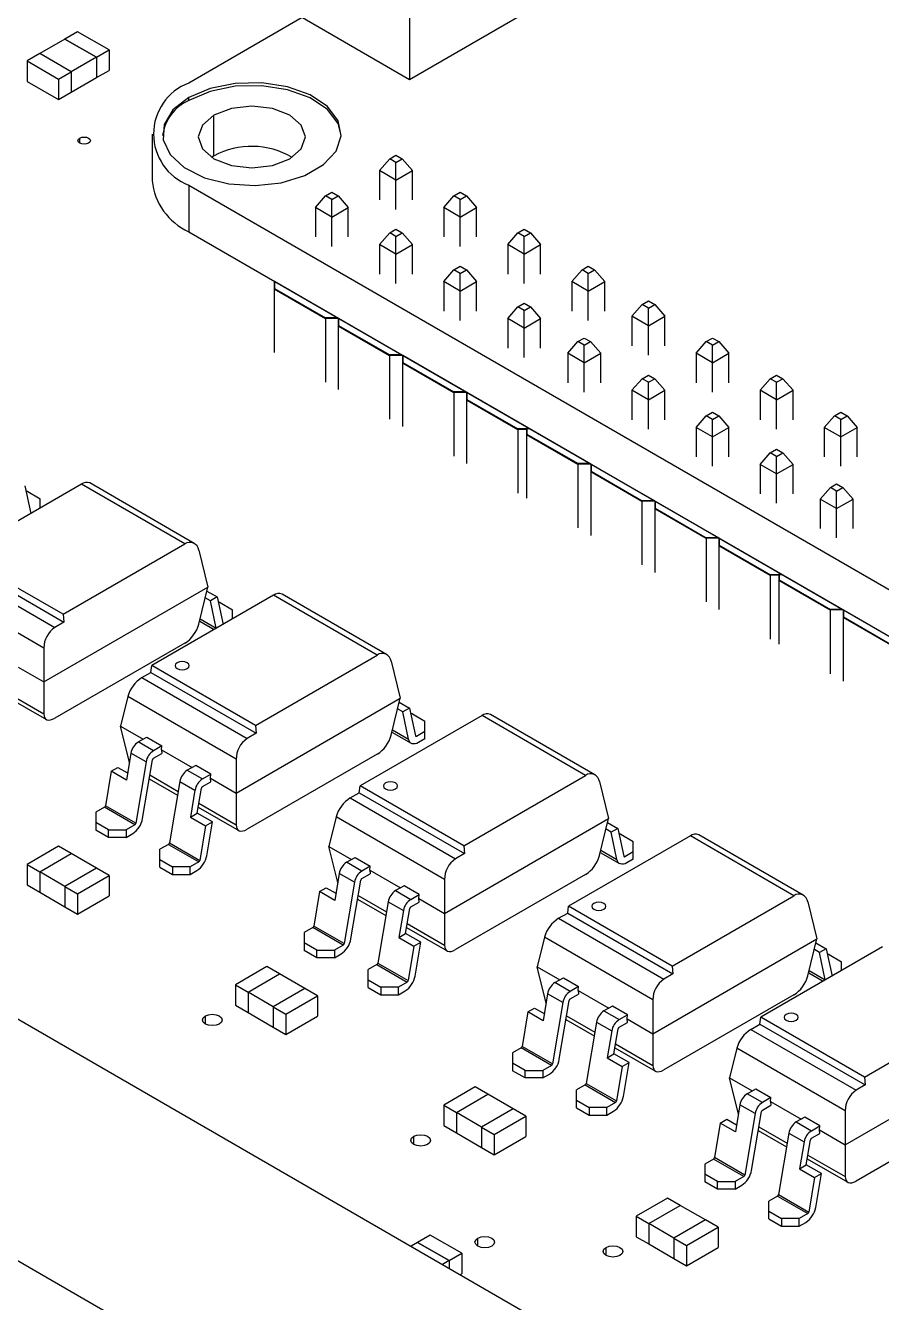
# Model space of a CAD drawing. Header units: millimetres. Extents: x 125 to 686, y 158 to 585.
# Drawn here: x 226.5 to 250.48, y 490.8 to 526.55 of the extents above; entities that cross this region are included whole.
import ezdxf

# ---------------------------------------------------------------- set-up
doc = ezdxf.new("R2010")
doc.units = ezdxf.units.MM

msp = doc.modelspace()

# ---------------------------------------------------------------- linework, layer by layer
at = {"color": 7, "linetype": 'Continuous', "lineweight": 25}
for p, q in [((237.257, 525.047), (242.914, 528.313)), ((233.721, 527.088), (237.257, 525.047)), ((237.257, 527.089), (237.257, 525.047)), ((234.252, 526.782), (231.07, 524.945)), ((227.954, 526.38), (227.601, 526.176)), ((228.838, 525.87), (227.954, 526.38)), ((227.602, 526.175), (226.895, 525.767)), ((227.601, 526.176), (228.485, 525.666)), ((227.601, 526.176), (227.601, 526.175)), ((228.484, 525.666), (227.602, 526.175)), ((226.894, 525.768), (226.54, 525.564)), ((227.778, 525.258), (226.894, 525.768)), ((228.484, 525.666), (227.778, 525.258)), ((228.484, 525.666), (228.484, 525.095)), ((228.485, 525.666), (228.838, 525.87)), ((228.485, 525.666), (228.485, 525.095)), ((228.838, 525.87), (228.838, 525.299)), ((226.54, 525.564), (226.54, 524.992)), ((226.54, 525.564), (227.424, 525.054)), ((228.485, 525.095), (228.838, 525.299)), ((226.54, 524.992), (227.424, 524.482)), ((227.424, 525.054), (227.778, 525.258)), ((227.424, 525.054), (227.424, 524.482)), ((227.778, 525.258), (227.778, 524.686)), ((227.778, 524.687), (228.484, 525.095)), ((228.484, 525.095), (228.485, 525.095)), ((227.424, 524.482), (227.778, 524.686)), ((231.07, 524.455), (231.07, 524.537)), ((231.777, 522.904), (231.777, 524.047)), ((230.045, 523.516), (230.045, 522.21)), ((228.015, 523.26), (228.015, 523.403)), ((231.777, 522.904), (231.711, 522.863)), ((236.417, 522.494), (236.699, 522.821)), ((236.699, 522.821), (236.876, 522.923)), ((236.876, 522.719), (236.699, 522.821)), ((236.876, 522.923), (237.053, 522.821)), ((236.876, 522.719), (237.053, 522.821)), ((237.053, 522.821), (237.336, 522.494)), ((236.876, 522.229), (236.417, 522.494)), ((236.417, 522.494), (236.417, 521.67)), ((236.876, 521.405), (236.876, 522.719)), ((236.876, 522.229), (237.336, 522.494)), ((237.336, 521.67), (237.336, 522.494)), ((231.07, 522.088), (274.91, 496.779)), ((231.07, 522.088), (231.07, 520.781)), ((234.62, 521.458), (234.903, 521.784)), ((234.903, 521.784), (235.08, 521.886)), ((235.08, 521.682), (234.903, 521.784)), ((235.08, 521.886), (235.257, 521.784)), ((235.08, 521.682), (235.257, 521.784)), ((235.257, 521.784), (235.54, 521.458)), ((238.213, 521.458), (238.495, 521.784)), ((238.495, 521.784), (238.672, 521.886)), ((238.672, 521.682), (238.495, 521.784)), ((238.672, 521.886), (238.849, 521.784)), ((238.672, 521.682), (238.849, 521.784)), ((238.849, 521.784), (239.132, 521.458)), ((235.08, 521.192), (234.62, 521.458)), ((234.62, 521.458), (234.62, 520.633)), ((235.08, 520.368), (235.08, 521.682)), ((235.08, 521.192), (235.54, 521.458)), ((235.54, 520.633), (235.54, 521.458)), ((238.672, 521.192), (238.213, 521.458)), ((238.213, 521.458), (238.213, 520.633)), ((238.672, 520.368), (238.672, 521.682)), ((238.672, 521.192), (239.132, 521.458)), ((239.132, 520.633), (239.132, 521.458)), ((231.07, 520.781), (274.91, 495.473)), ((236.417, 520.421), (236.699, 520.747)), ((236.699, 520.747), (236.876, 520.849)), ((236.876, 520.645), (236.699, 520.747)), ((236.876, 520.849), (237.053, 520.747)), ((236.876, 520.645), (237.053, 520.747)), ((236.876, 519.331), (236.876, 520.645)), ((237.053, 520.747), (237.336, 520.421)), ((240.009, 520.421), (240.291, 520.747)), ((240.291, 520.747), (240.468, 520.849)), ((240.468, 520.645), (240.291, 520.747)), ((240.468, 520.849), (240.645, 520.747)), ((240.468, 520.645), (240.645, 520.747)), ((240.468, 519.331), (240.468, 520.645)), ((240.645, 520.747), (240.928, 520.421)), ((236.876, 520.155), (236.417, 520.421)), ((236.417, 520.421), (236.417, 519.596)), ((236.876, 520.155), (237.336, 520.421)), ((237.336, 519.596), (237.336, 520.421)), ((240.468, 520.155), (240.009, 520.421)), ((240.009, 520.421), (240.009, 519.596)), ((240.468, 520.155), (240.928, 520.421)), ((240.928, 519.596), (240.928, 520.421)), ((238.213, 519.384), (238.495, 519.711)), ((238.495, 519.711), (238.672, 519.813)), ((238.672, 519.609), (238.495, 519.711)), ((238.672, 519.813), (238.849, 519.711)), ((238.672, 519.609), (238.849, 519.711)), ((238.672, 518.294), (238.672, 519.609)), ((238.849, 519.711), (239.132, 519.384)), ((241.805, 519.384), (242.088, 519.711)), ((242.088, 519.711), (242.264, 519.813)), ((242.264, 519.609), (242.088, 519.711)), ((242.264, 519.813), (242.441, 519.711)), ((242.264, 519.609), (242.441, 519.711)), ((242.264, 518.294), (242.264, 519.609)), ((242.441, 519.711), (242.724, 519.384)), ((233.464, 519.391), (233.464, 517.397)), ((233.464, 519.391), (233.47, 519.387)), ((235.266, 518.35), (233.474, 519.385)), ((233.474, 519.385), (233.474, 519.194)), ((233.474, 519.385), (233.481, 519.381)), ((233.643, 519.296), (233.636, 519.291)), ((238.672, 519.119), (238.213, 519.384)), ((238.213, 519.384), (238.213, 518.56)), ((238.672, 519.119), (239.132, 519.384)), ((239.132, 518.56), (239.132, 519.384)), ((242.264, 519.119), (241.805, 519.384)), ((241.805, 519.384), (241.805, 518.56)), ((242.264, 519.119), (242.724, 519.384)), ((242.724, 518.56), (242.724, 519.384)), ((233.474, 519.194), (233.464, 519.184)), ((233.464, 519.184), (234.9, 518.354)), ((233.474, 519.194), (234.905, 518.368)), ((240.009, 518.347), (240.291, 518.674)), ((240.291, 518.674), (240.468, 518.776)), ((240.468, 518.572), (240.291, 518.674)), ((240.468, 518.776), (240.645, 518.674)), ((240.468, 518.572), (240.645, 518.674)), ((240.468, 517.257), (240.468, 518.572)), ((240.645, 518.674), (240.928, 518.347)), ((243.488, 518.412), (243.77, 518.739)), ((243.77, 518.739), (243.947, 518.841)), ((243.947, 518.637), (243.77, 518.739)), ((243.947, 518.841), (244.124, 518.739)), ((243.947, 518.637), (244.124, 518.739)), ((243.947, 517.323), (243.947, 518.637)), ((244.124, 518.739), (244.407, 518.412)), ((234.905, 518.368), (234.9, 518.354)), ((235.26, 518.354), (234.9, 518.354)), ((234.9, 518.354), (234.9, 516.568)), ((235.236, 518.368), (234.905, 518.368)), ((235.26, 518.354), (235.26, 516.36)), ((235.27, 518.157), (235.26, 518.147)), ((235.26, 518.147), (236.697, 517.317)), ((237.062, 517.313), (235.27, 518.348)), ((235.27, 518.348), (235.27, 518.157)), ((235.27, 518.348), (235.277, 518.344)), ((235.27, 518.157), (236.701, 517.331)), ((240.468, 518.082), (240.009, 518.347)), ((240.009, 518.347), (240.009, 517.523)), ((240.468, 518.082), (240.928, 518.347)), ((240.928, 517.523), (240.928, 518.347)), ((243.947, 518.147), (243.488, 518.412)), ((243.488, 518.412), (243.488, 517.588)), ((243.947, 518.147), (244.407, 518.412)), ((244.407, 517.588), (244.407, 518.412)), ((241.974, 517.702), (242.151, 517.804)), ((242.151, 517.804), (242.328, 517.702)), ((245.566, 517.702), (245.743, 517.804)), ((245.743, 517.804), (245.92, 517.702)), ((241.692, 517.376), (241.974, 517.702)), ((242.151, 517.6), (241.974, 517.702)), ((242.151, 517.6), (242.328, 517.702)), ((242.151, 516.286), (242.151, 517.6)), ((242.328, 517.702), (242.611, 517.376)), ((245.284, 517.376), (245.566, 517.702)), ((245.743, 517.6), (245.566, 517.702)), ((245.743, 517.6), (245.92, 517.702)), ((245.743, 516.286), (245.743, 517.6)), ((245.92, 517.702), (246.203, 517.376)), ((236.701, 517.331), (236.697, 517.317)), ((237.056, 517.317), (236.697, 517.317)), ((236.697, 517.317), (236.697, 515.531)), ((237.032, 517.331), (236.701, 517.331)), ((237.056, 517.317), (237.056, 515.324)), ((237.066, 517.12), (237.056, 517.11)), ((237.056, 517.11), (238.493, 516.28)), ((238.858, 516.277), (237.066, 517.311)), ((237.066, 517.311), (237.066, 517.12)), ((237.066, 517.311), (237.073, 517.307)), ((237.066, 517.12), (238.497, 516.294)), ((242.151, 517.11), (241.692, 517.376)), ((241.692, 517.376), (241.692, 516.551)), ((242.151, 517.11), (242.611, 517.376)), ((242.611, 516.551), (242.611, 517.376)), ((245.743, 517.11), (245.284, 517.376)), ((245.284, 517.376), (245.284, 516.551)), ((245.743, 517.11), (246.203, 517.376)), ((246.203, 516.551), (246.203, 517.376)), ((243.77, 516.665), (243.947, 516.767)), ((243.947, 516.767), (244.124, 516.665)), ((247.363, 516.665), (247.539, 516.767)), ((247.539, 516.767), (247.716, 516.665)), ((243.488, 516.339), (243.77, 516.665)), ((243.947, 516.563), (243.77, 516.665)), ((243.947, 516.563), (244.124, 516.665)), ((243.947, 515.249), (243.947, 516.563)), ((244.124, 516.665), (244.407, 516.339)), ((247.08, 516.339), (247.363, 516.665)), ((247.539, 516.563), (247.363, 516.665)), ((247.539, 516.563), (247.716, 516.665)), ((247.539, 515.249), (247.539, 516.563)), ((247.716, 516.665), (247.999, 516.339)), ((238.497, 516.294), (238.493, 516.28)), ((238.852, 516.28), (238.493, 516.28)), ((238.493, 516.28), (238.493, 514.494)), ((238.828, 516.294), (238.497, 516.294)), ((238.852, 516.28), (238.852, 514.287)), ((238.862, 516.084), (238.852, 516.073)), ((238.852, 516.073), (240.289, 515.244)), ((238.862, 516.275), (238.862, 516.084)), ((238.862, 516.275), (238.869, 516.271)), ((242.337, 514.268), (238.862, 516.275)), ((238.862, 516.084), (240.293, 515.258)), ((243.947, 516.073), (243.488, 516.339)), ((243.488, 516.339), (243.488, 515.514)), ((243.947, 516.073), (244.407, 516.339)), ((244.407, 515.514), (244.407, 516.339)), ((247.539, 516.073), (247.08, 516.339)), ((247.08, 516.339), (247.08, 515.514)), ((247.539, 516.073), (247.999, 516.339)), ((247.999, 515.514), (247.999, 516.339)), ((245.566, 515.629), (245.743, 515.731)), ((245.743, 515.731), (245.92, 515.629)), ((249.159, 515.629), (249.335, 515.731)), ((249.335, 515.731), (249.512, 515.629)), ((240.545, 515.303), (240.545, 515.112)), ((240.545, 515.303), (240.552, 515.299)), ((245.284, 515.302), (245.566, 515.629)), ((245.743, 515.037), (245.284, 515.302)), ((245.284, 515.302), (245.284, 514.478)), ((245.743, 515.526), (245.566, 515.629)), ((245.743, 515.526), (245.92, 515.629)), ((245.743, 514.212), (245.743, 515.526)), ((245.743, 515.037), (246.203, 515.302)), ((245.92, 515.629), (246.203, 515.302)), ((246.203, 514.478), (246.203, 515.302)), ((248.876, 515.302), (249.159, 515.629)), ((249.335, 515.037), (248.876, 515.302)), ((248.876, 515.302), (248.876, 514.478)), ((249.335, 515.526), (249.159, 515.629)), ((249.335, 515.526), (249.512, 515.629)), ((249.335, 514.212), (249.335, 515.526)), ((249.335, 515.037), (249.795, 515.302)), ((249.512, 515.629), (249.795, 515.302)), ((249.795, 514.478), (249.795, 515.302)), ((240.293, 515.258), (240.289, 515.244)), ((240.535, 515.244), (240.289, 515.244)), ((240.289, 515.244), (240.289, 513.457)), ((240.624, 515.258), (240.293, 515.258)), ((240.535, 515.244), (240.535, 513.315)), ((240.545, 515.112), (240.535, 515.102)), ((240.535, 515.102), (241.972, 514.272)), ((240.545, 515.112), (241.976, 514.286)), ((240.715, 515.213), (240.707, 515.209)), ((240.828, 515.148), (240.82, 515.144)), ((247.08, 514.265), (247.363, 514.592)), ((247.363, 514.592), (247.539, 514.694)), ((247.539, 514.49), (247.363, 514.592)), ((247.539, 514.694), (247.716, 514.592)), ((247.539, 514.49), (247.716, 514.592)), ((247.716, 514.592), (247.999, 514.265)), ((241.976, 514.286), (241.972, 514.272)), ((242.331, 514.272), (241.972, 514.272)), ((241.972, 514.272), (241.972, 512.486)), ((242.307, 514.286), (241.976, 514.286)), ((242.331, 514.272), (242.331, 512.278)), ((244.133, 513.231), (242.341, 514.266)), ((242.341, 514.266), (242.341, 514.075)), ((242.341, 514.266), (242.348, 514.262)), ((247.539, 514), (247.08, 514.265)), ((247.08, 514.265), (247.08, 513.441)), ((247.539, 513.175), (247.539, 514.49)), ((247.539, 514), (247.999, 514.265)), ((247.999, 513.441), (247.999, 514.265)), ((242.341, 514.075), (242.331, 514.065)), ((242.331, 514.065), (243.768, 513.235)), ((242.341, 514.075), (243.772, 513.249)), ((228.061, 513.711), (224.648, 511.741)), ((226.48, 513.664), (226.641, 512.892)), ((226.558, 513.504), (226.514, 513.504)), ((226.558, 513.504), (226.911, 513.3)), ((230.961, 512.037), (228.061, 513.711)), ((231.226, 512.053), (228.296, 513.744)), ((248.763, 513.294), (249.045, 513.62)), ((249.045, 513.62), (249.222, 513.722)), ((249.222, 513.518), (249.045, 513.62)), ((249.222, 513.722), (249.399, 513.62)), ((249.222, 513.518), (249.399, 513.62)), ((249.222, 512.204), (249.222, 513.518)), ((249.399, 513.62), (249.682, 513.294)), ((226.911, 513.048), (226.911, 513.3)), ((243.772, 513.249), (243.768, 513.235)), ((244.127, 513.235), (243.768, 513.235)), ((243.768, 513.235), (243.768, 511.449)), ((244.103, 513.249), (243.772, 513.249)), ((244.127, 513.235), (244.127, 511.242)), ((245.929, 512.195), (244.137, 513.229)), ((244.137, 513.229), (244.137, 513.038)), ((244.137, 513.229), (244.144, 513.225)), ((249.222, 513.028), (248.763, 513.294)), ((248.763, 513.294), (248.763, 512.469)), ((249.222, 513.028), (249.682, 513.294)), ((249.682, 512.469), (249.682, 513.294)), ((244.137, 513.038), (244.127, 513.028)), ((244.127, 513.028), (245.564, 512.198)), ((244.137, 513.038), (245.568, 512.212)), ((245.568, 512.212), (245.564, 512.198)), ((245.923, 512.198), (245.564, 512.198)), ((245.564, 512.198), (245.564, 510.412)), ((245.899, 512.212), (245.568, 512.212)), ((245.923, 512.198), (245.923, 510.205)), ((249.408, 510.186), (245.933, 512.193)), ((245.933, 512.193), (245.933, 512.002)), ((245.933, 512.193), (245.94, 512.189)), ((227.549, 510.067), (224.648, 511.741)), ((227.549, 510.067), (230.961, 512.037)), ((231.354, 511.863), (231.607, 510.826)), ((245.933, 512.002), (245.923, 511.991)), ((245.923, 511.991), (247.36, 511.162)), ((245.933, 512.002), (247.364, 511.175)), ((224.367, 511.404), (227.318, 509.701)), ((224.623, 511.551), (227.574, 509.848)), ((247.364, 511.175), (247.36, 511.162)), ((247.606, 511.162), (247.36, 511.162)), ((247.36, 511.162), (247.36, 509.375)), ((247.695, 511.175), (247.364, 511.175)), ((247.606, 511.162), (247.606, 509.233)), ((247.616, 511.03), (247.606, 511.019)), ((247.606, 511.019), (249.043, 510.19)), ((247.616, 511.221), (247.616, 511.03)), ((247.616, 511.221), (247.623, 511.217)), ((247.616, 511.03), (249.047, 510.204)), ((247.786, 511.131), (247.778, 511.127)), ((247.899, 511.066), (247.891, 511.062)), ((227.01, 509.122), (223.975, 510.875)), ((227.01, 508.173), (231.607, 510.826)), ((231.354, 509.789), (231.607, 510.826)), ((231.581, 510.719), (231.868, 510.553)), ((236.614, 508.943), (233.684, 510.634)), ((233.449, 510.601), (230.036, 508.631)), ((231.68, 510.445), (231.534, 510.529)), ((231.868, 510.553), (231.68, 510.445)), ((231.839, 509.683), (231.68, 510.445)), ((231.868, 510.553), (232.03, 509.781)), ((231.946, 510.393), (231.902, 510.393)), ((231.946, 510.393), (232.3, 510.189)), ((236.35, 508.926), (233.449, 510.601)), ((227.549, 510.067), (227.574, 509.848)), ((231.391, 509.942), (231.839, 509.683)), ((232.3, 509.937), (232.3, 510.189)), ((249.047, 510.204), (249.043, 510.19)), ((249.402, 510.19), (249.043, 510.19)), ((249.043, 510.19), (249.043, 508.404)), ((249.378, 510.204), (249.047, 510.204)), ((249.402, 510.19), (249.402, 508.196)), ((249.412, 509.993), (249.402, 509.983)), ((249.402, 509.983), (250.839, 509.153)), ((251.204, 509.149), (249.412, 510.184)), ((249.412, 510.184), (249.412, 509.993)), ((249.412, 510.184), (249.419, 510.18)), ((249.412, 509.993), (250.843, 509.167)), ((227.574, 509.848), (227.318, 509.701)), ((231.376, 509.877), (231.785, 509.64)), ((231.842, 509.673), (231.839, 509.683)), ((230.961, 509.261), (227.318, 507.157)), ((227.01, 509.122), (227.01, 507.282)), ((232.937, 506.956), (236.35, 508.926)), ((226.289, 508.589), (227.01, 508.173)), ((230.011, 508.441), (230.036, 508.631)), ((232.937, 506.956), (230.036, 508.631)), ((236.743, 508.752), (236.995, 507.716)), ((229.756, 508.293), (230.011, 508.441)), ((229.756, 508.293), (232.706, 506.59)), ((230.011, 508.441), (232.962, 506.738)), ((225.947, 507.779), (227.082, 507.124)), ((225.965, 507.885), (227.01, 507.282)), ((229.363, 507.764), (229.16, 506.932)), ((232.399, 506.012), (229.363, 507.764)), ((232.399, 505.062), (236.995, 507.716)), ((236.743, 506.679), (236.995, 507.716)), ((237.068, 507.334), (236.922, 507.418)), ((236.969, 507.609), (237.257, 507.443)), ((237.257, 507.443), (237.068, 507.334)), ((237.257, 507.443), (237.419, 506.663)), ((239.286, 507.231), (235.873, 505.261)), ((237.227, 506.573), (237.068, 507.334)), ((237.334, 507.283), (237.29, 507.283)), ((237.334, 507.283), (237.688, 507.078)), ((237.688, 506.58), (237.688, 507.078)), ((242.187, 505.557), (239.286, 507.231)), ((242.451, 505.573), (239.522, 507.264)), ((229.16, 506.932), (229.789, 506.569)), ((229.406, 505.921), (229.16, 506.932)), ((232.962, 506.738), (232.706, 506.59)), ((232.937, 506.956), (232.962, 506.738)), ((236.764, 506.766), (237.304, 506.455)), ((236.78, 506.831), (237.227, 506.573)), ((237.447, 506.654), (237.688, 506.793)), ((229.657, 506.492), (229.894, 506.629)), ((230.081, 506.247), (229.657, 506.492)), ((229.894, 506.629), (230.319, 506.384)), ((230.319, 506.384), (230.081, 506.247)), ((230.306, 506.271), (230.319, 506.384)), ((237.418, 506.67), (237.447, 506.654)), ((237.688, 506.58), (237.504, 506.474)), ((229.449, 506.179), (229.323, 505.426)), ((229.874, 505.934), (229.449, 506.179)), ((229.776, 504.345), (230.053, 505.993)), ((230.081, 506.035), (230.319, 506.172)), ((230.306, 506.271), (231.161, 505.777)), ((230.306, 506.271), (230.319, 506.172)), ((232.399, 506.012), (232.399, 504.171)), ((236.35, 506.15), (232.706, 504.047)), ((228.898, 505.671), (228.736, 504.704)), ((228.898, 505.671), (229.086, 505.779)), ((229.323, 505.426), (228.898, 505.671)), ((229.086, 505.779), (229.356, 505.624)), ((229.874, 505.934), (229.584, 504.214)), ((231.266, 505.837), (231.028, 505.7)), ((231.028, 505.7), (231.453, 505.455)), ((231.69, 505.592), (231.266, 505.837)), ((229.964, 505.461), (230.757, 505.003)), ((229.982, 505.567), (230.774, 505.109)), ((230.821, 505.387), (230.532, 503.667)), ((230.821, 505.387), (231.245, 505.142)), ((231.453, 505.455), (231.69, 505.592)), ((231.453, 505.243), (231.69, 505.38)), ((231.677, 505.479), (231.69, 505.592)), ((231.677, 505.479), (232.399, 505.062)), ((231.69, 505.38), (231.677, 505.479)), ((238.774, 503.586), (242.187, 505.557)), ((242.58, 505.382), (242.832, 504.346)), ((231.245, 505.142), (231.119, 504.389)), ((231.307, 504.498), (231.425, 505.201)), ((235.593, 504.923), (235.848, 505.071)), ((235.593, 504.923), (238.543, 503.22)), ((235.848, 505.071), (235.873, 505.261)), ((235.848, 505.071), (238.799, 503.368)), ((238.774, 503.586), (235.873, 505.261)), ((228.708, 504.662), (228.467, 504.523)), ((229.557, 504.172), (228.708, 504.662)), ((229.584, 504.214), (228.736, 504.704)), ((231.336, 504.669), (232.471, 504.013)), ((231.353, 504.775), (232.399, 504.171)), ((228.467, 504.523), (228.467, 504.025)), ((228.821, 504.033), (228.467, 504.237)), ((231.119, 504.389), (231.307, 504.498)), ((231.119, 504.389), (231.543, 504.144)), ((231.731, 504.253), (231.307, 504.498)), ((231.543, 504.144), (231.731, 504.253)), ((231.572, 503.308), (231.731, 504.253)), ((235.2, 504.395), (234.997, 503.562)), ((238.236, 502.642), (235.2, 504.395)), ((238.236, 501.692), (242.832, 504.346)), ((242.58, 503.309), (242.832, 504.346)), ((242.806, 504.239), (243.094, 504.073)), ((228.821, 503.821), (228.467, 504.025)), ((228.821, 504.033), (229.316, 504.033)), ((228.821, 503.821), (228.821, 504.033)), ((229.557, 504.172), (229.316, 504.033)), ((229.316, 504.033), (229.316, 503.821)), ((229.316, 503.821), (229.499, 503.927)), ((231.543, 504.144), (231.38, 503.177)), ((245.123, 503.861), (241.71, 501.891)), ((242.906, 503.964), (242.76, 504.049)), ((243.094, 504.073), (242.906, 503.964)), ((243.065, 503.203), (242.906, 503.964)), ((243.094, 504.073), (243.256, 503.294)), ((243.171, 503.913), (243.127, 503.913)), ((243.171, 503.913), (243.525, 503.709)), ((248.024, 502.187), (245.123, 503.861)), ((248.288, 502.203), (245.359, 503.894)), ((227.424, 503.57), (226.54, 503.06)), ((227.778, 503.366), (227.424, 503.57)), ((229.316, 503.821), (228.821, 503.821)), ((230.504, 503.625), (230.263, 503.486)), ((230.263, 502.988), (230.263, 503.486)), ((230.504, 503.625), (231.353, 503.136)), ((230.532, 503.667), (231.38, 503.177)), ((234.997, 503.562), (235.627, 503.199)), ((235.243, 502.552), (234.997, 503.562)), ((238.774, 503.586), (238.799, 503.368)), ((243.525, 503.211), (243.525, 503.709)), ((226.894, 502.856), (227.778, 503.366)), ((226.895, 502.855), (227.777, 503.365)), ((228.483, 502.957), (227.777, 503.365)), ((227.778, 503.366), (227.778, 503.364)), ((230.263, 503.201), (230.617, 502.996)), ((231.353, 503.136), (231.112, 502.996)), ((235.494, 503.122), (235.731, 503.259)), ((235.918, 502.877), (235.494, 503.122)), ((235.731, 503.259), (236.156, 503.014)), ((238.799, 503.368), (238.543, 503.22)), ((242.601, 503.397), (243.141, 503.085)), ((242.617, 503.461), (243.065, 503.203)), ((243.255, 503.301), (243.284, 503.284)), ((243.284, 503.284), (243.525, 503.423)), ((243.525, 503.211), (243.341, 503.105)), ((226.54, 503.06), (226.54, 502.488)), ((226.54, 503.06), (226.894, 502.856)), ((226.894, 502.856), (226.894, 502.284)), ((227.601, 502.447), (226.895, 502.855)), ((226.895, 502.855), (226.895, 502.284)), ((228.485, 502.958), (227.601, 502.447)), ((228.838, 502.754), (228.485, 502.958)), ((230.263, 502.988), (230.617, 502.784)), ((230.617, 502.996), (230.617, 502.784)), ((231.112, 502.996), (230.617, 502.996)), ((230.617, 502.784), (231.112, 502.784)), ((231.112, 502.784), (231.112, 502.996)), ((231.112, 502.784), (231.296, 502.89)), ((235.286, 502.809), (235.16, 502.056)), ((235.711, 502.564), (235.286, 502.809)), ((236.156, 503.014), (235.918, 502.877)), ((235.918, 502.665), (236.156, 502.802)), ((236.143, 502.901), (236.156, 503.014)), ((236.143, 502.901), (236.998, 502.407)), ((236.143, 502.901), (236.156, 502.802)), ((242.187, 502.78), (238.543, 500.677)), ((226.54, 502.488), (226.894, 502.284)), ((227.601, 502.447), (227.954, 502.243)), ((227.601, 502.447), (227.601, 501.876)), ((227.954, 502.243), (228.838, 502.754)), ((228.838, 502.754), (228.838, 502.182)), ((234.736, 502.301), (234.924, 502.41)), ((234.924, 502.41), (235.193, 502.254)), ((235.711, 502.564), (235.421, 500.844)), ((235.613, 500.975), (235.89, 502.623)), ((237.103, 502.467), (236.866, 502.33)), ((237.527, 502.222), (237.103, 502.467)), ((238.236, 502.642), (238.236, 500.801)), ((226.894, 502.284), (226.895, 502.284)), ((226.895, 502.284), (227.601, 501.877)), ((227.954, 502.243), (227.954, 501.672)), ((227.954, 501.672), (228.838, 502.182)), ((234.736, 502.301), (234.573, 501.334)), ((235.16, 502.056), (234.736, 502.301)), ((235.801, 502.091), (236.594, 501.633)), ((235.819, 502.197), (236.612, 501.739)), ((236.866, 502.33), (237.29, 502.085)), ((237.29, 502.085), (237.527, 502.222)), ((237.515, 502.109), (237.527, 502.222)), ((237.515, 502.109), (238.236, 501.692)), ((237.527, 502.01), (237.515, 502.109)), ((244.611, 500.217), (248.024, 502.187)), ((227.601, 501.876), (227.954, 501.672)), ((236.658, 502.017), (236.369, 500.297)), ((236.658, 502.017), (237.083, 501.772)), ((237.083, 501.772), (236.956, 501.019)), ((237.144, 501.128), (237.262, 501.831)), ((237.29, 501.873), (237.527, 502.01)), ((241.43, 501.554), (241.686, 501.701)), ((241.686, 501.701), (241.71, 501.891)), ((241.686, 501.701), (244.636, 499.998)), ((244.611, 500.217), (241.71, 501.891)), ((248.417, 502.013), (248.669, 500.976)), ((235.421, 500.844), (234.573, 501.334)), ((237.191, 501.405), (238.236, 500.801)), ((241.43, 501.554), (244.38, 499.851)), ((222.16, 501.111), (250.444, 484.783)), ((234.545, 501.292), (234.304, 501.153)), ((234.304, 501.153), (234.304, 500.655)), ((235.394, 500.803), (234.545, 501.292)), ((236.956, 501.019), (237.144, 501.128)), ((236.956, 501.019), (237.38, 500.775)), ((237.568, 500.883), (237.144, 501.128)), ((237.173, 501.299), (238.308, 500.644)), ((241.037, 501.025), (240.834, 500.192)), ((244.073, 499.272), (241.037, 501.025)), ((244.073, 498.323), (248.669, 500.976)), ((248.417, 499.939), (248.669, 500.976)), ((234.658, 500.664), (234.304, 500.868)), ((234.658, 500.451), (234.304, 500.655)), ((234.658, 500.451), (234.658, 500.664)), ((234.658, 500.664), (235.153, 500.664)), ((235.394, 500.803), (235.153, 500.664)), ((235.153, 500.664), (235.153, 500.451)), ((237.38, 500.775), (237.217, 499.808)), ((237.38, 500.775), (237.568, 500.883)), ((237.409, 499.938), (237.568, 500.883)), ((250.511, 500.751), (247.099, 498.781)), ((248.743, 500.595), (248.597, 500.679)), ((248.643, 500.869), (248.931, 500.703)), ((248.931, 500.703), (248.743, 500.595)), ((248.931, 500.703), (249.092, 499.931)), ((235.153, 500.451), (234.658, 500.451)), ((235.153, 500.451), (235.337, 500.557)), ((236.369, 500.297), (237.217, 499.808)), ((248.902, 499.833), (248.743, 500.595)), ((249.009, 500.543), (248.964, 500.543)), ((249.009, 500.543), (249.362, 500.339)), ((249.362, 500.087), (249.362, 500.339)), ((233.261, 500.2), (232.377, 499.69)), ((232.731, 499.486), (233.615, 499.996)), ((232.732, 499.486), (233.614, 499.995)), ((233.615, 499.996), (233.261, 500.2)), ((234.321, 499.587), (233.614, 499.995)), ((233.615, 499.996), (233.615, 499.995)), ((236.341, 500.256), (236.1, 500.117)), ((236.1, 499.619), (236.1, 500.117)), ((236.341, 500.256), (237.19, 499.766)), ((240.834, 500.192), (241.464, 499.829)), ((241.08, 499.182), (240.834, 500.192)), ((244.636, 499.998), (244.38, 499.851)), ((244.611, 500.217), (244.636, 499.998)), ((248.438, 500.027), (248.848, 499.79)), ((248.454, 500.092), (248.902, 499.833)), ((232.377, 499.69), (232.731, 499.486)), ((232.377, 499.69), (232.377, 499.118)), ((234.322, 499.588), (233.438, 499.078)), ((234.676, 499.384), (234.322, 499.588)), ((236.1, 499.831), (236.454, 499.627)), ((236.1, 499.619), (236.454, 499.414)), ((236.454, 499.627), (236.454, 499.414)), ((236.949, 499.627), (236.454, 499.627)), ((237.19, 499.766), (236.949, 499.627)), ((236.949, 499.414), (236.949, 499.627)), ((241.331, 499.752), (241.569, 499.89)), ((241.755, 499.508), (241.331, 499.752)), ((241.569, 499.89), (241.993, 499.645)), ((241.993, 499.645), (241.755, 499.508)), ((241.98, 499.531), (241.993, 499.645)), ((248.904, 499.823), (248.902, 499.833)), ((232.731, 499.486), (232.731, 498.914)), ((232.732, 499.486), (232.732, 498.915)), ((233.438, 499.078), (232.732, 499.486)), ((233.792, 498.874), (234.676, 499.384)), ((234.676, 499.384), (234.676, 498.812)), ((236.454, 499.414), (236.949, 499.414)), ((236.949, 499.414), (237.133, 499.521)), ((241.124, 499.439), (240.997, 498.687)), ((241.548, 499.194), (241.124, 499.439)), ((241.548, 499.194), (241.259, 497.475)), ((241.45, 497.605), (241.728, 499.253)), ((241.755, 499.295), (241.993, 499.432)), ((241.98, 499.531), (242.836, 499.037)), ((241.98, 499.531), (241.993, 499.432)), ((244.073, 499.272), (244.073, 497.432)), ((248.024, 499.411), (244.38, 497.307)), ((232.377, 499.118), (232.731, 498.914)), ((232.731, 498.914), (232.732, 498.915)), ((232.732, 498.915), (233.438, 498.507)), ((233.438, 499.078), (233.792, 498.874)), ((233.438, 499.078), (233.438, 498.506)), ((233.792, 498.874), (233.792, 498.302)), ((240.573, 498.931), (240.41, 497.965)), ((240.573, 498.931), (240.761, 499.04)), ((240.997, 498.687), (240.573, 498.931)), ((240.761, 499.04), (241.03, 498.884)), ((242.94, 499.098), (242.703, 498.961)), ((242.703, 498.961), (243.127, 498.716)), ((243.365, 498.853), (242.94, 499.098)), ((243.127, 498.716), (243.365, 498.853)), ((243.352, 498.739), (243.365, 498.853)), ((249.999, 497.106), (253.412, 499.076)), ((231.536, 498.594), (231.536, 498.819)), ((233.438, 498.506), (233.792, 498.302)), ((233.792, 498.302), (234.676, 498.812)), ((241.638, 498.721), (242.431, 498.263)), ((241.656, 498.827), (242.449, 498.369)), ((242.495, 498.647), (242.206, 496.928)), ((242.495, 498.647), (242.92, 498.402)), ((243.127, 498.503), (243.365, 498.64)), ((243.352, 498.739), (244.073, 498.323)), ((243.365, 498.64), (243.352, 498.739)), ((246.818, 498.443), (247.074, 498.591)), ((247.074, 498.591), (247.099, 498.781)), ((247.074, 498.591), (250.024, 496.888)), ((249.999, 497.106), (247.099, 498.781)), ((242.92, 498.402), (242.793, 497.65)), ((242.981, 497.758), (243.099, 498.462)), ((246.818, 498.443), (249.768, 496.74)), ((244.08, 481.681), (215.796, 498.009)), ((240.382, 497.923), (240.141, 497.784)), ((240.141, 497.784), (240.141, 497.286)), ((241.231, 497.433), (240.382, 497.923)), ((241.259, 497.475), (240.41, 497.965)), ((242.793, 497.65), (242.981, 497.758)), ((243.405, 497.513), (242.981, 497.758)), ((243.01, 497.929), (244.145, 497.274)), ((243.028, 498.035), (244.073, 497.432)), ((246.425, 497.914), (246.223, 497.082)), ((249.461, 496.162), (246.425, 497.914)), ((249.461, 495.212), (254.057, 497.866)), ((240.495, 497.294), (240.141, 497.498)), ((241.231, 497.433), (240.99, 497.294)), ((242.793, 497.65), (243.217, 497.405)), ((243.217, 497.405), (243.055, 496.438)), ((243.217, 497.405), (243.405, 497.513)), ((243.246, 496.568), (243.405, 497.513)), ((240.495, 497.082), (240.141, 497.286)), ((240.495, 497.294), (240.99, 497.294)), ((240.495, 497.082), (240.495, 497.294)), ((240.99, 497.082), (240.495, 497.082)), ((240.99, 497.294), (240.99, 497.082)), ((240.99, 497.082), (241.174, 497.188)), ((246.223, 497.082), (246.852, 496.719)), ((246.469, 496.071), (246.223, 497.082)), ((249.999, 497.106), (250.024, 496.888)), ((239.098, 496.831), (238.215, 496.32)), ((239.452, 496.626), (239.098, 496.831)), ((242.178, 496.886), (241.938, 496.747)), ((241.938, 496.249), (241.938, 496.747)), ((242.178, 496.886), (243.027, 496.396)), ((242.206, 496.928), (243.055, 496.438)), ((246.719, 496.642), (246.957, 496.779)), ((246.957, 496.779), (247.381, 496.534)), ((250.024, 496.888), (249.768, 496.74)), ((238.568, 496.116), (239.452, 496.626)), ((238.569, 496.116), (239.451, 496.625)), ((240.158, 496.217), (239.451, 496.625)), ((239.452, 496.626), (239.452, 496.625)), ((241.938, 496.461), (242.291, 496.257)), ((243.027, 496.396), (242.786, 496.257)), ((246.512, 496.329), (246.385, 495.576)), ((246.936, 496.084), (246.512, 496.329)), ((247.143, 496.397), (246.719, 496.642)), ((247.381, 496.534), (247.143, 496.397)), ((247.368, 496.421), (247.381, 496.534)), ((247.368, 496.421), (248.224, 495.927)), ((247.368, 496.421), (247.381, 496.322)), ((238.215, 496.32), (238.215, 495.749)), ((238.215, 496.32), (238.568, 496.116)), ((238.568, 496.116), (238.568, 495.545)), ((238.569, 496.116), (238.569, 495.545)), ((239.275, 495.708), (238.569, 496.116)), ((240.159, 496.218), (239.275, 495.708)), ((239.629, 495.504), (240.513, 496.014)), ((240.513, 496.014), (240.159, 496.218)), ((240.513, 496.014), (240.513, 495.443)), ((241.938, 496.249), (242.291, 496.045)), ((242.786, 496.257), (242.291, 496.257)), ((242.291, 496.257), (242.291, 496.045)), ((242.291, 496.045), (242.786, 496.045)), ((242.786, 496.045), (242.786, 496.257)), ((242.786, 496.045), (242.97, 496.151)), ((246.936, 496.084), (246.647, 494.364)), ((246.838, 494.495), (247.116, 496.143)), ((247.143, 496.185), (247.381, 496.322)), ((248.329, 495.987), (248.091, 495.85)), ((248.753, 495.742), (248.329, 495.987)), ((249.461, 496.162), (249.461, 494.321)), ((253.412, 496.3), (249.768, 494.197)), ((238.215, 495.749), (238.568, 495.545)), ((239.275, 495.708), (239.629, 495.504)), ((239.275, 495.708), (239.275, 495.136)), ((245.961, 495.821), (245.798, 494.854)), ((245.961, 495.821), (246.149, 495.93)), ((246.385, 495.576), (245.961, 495.821)), ((246.149, 495.93), (246.418, 495.774)), ((247.026, 495.611), (247.819, 495.153)), ((247.044, 495.717), (247.837, 495.259)), ((248.091, 495.85), (248.515, 495.605)), ((248.515, 495.605), (248.753, 495.742)), ((248.74, 495.629), (248.753, 495.742)), ((248.74, 495.629), (249.461, 495.212)), ((248.753, 495.53), (248.74, 495.629)), ((237.373, 495.224), (237.373, 495.449)), ((238.568, 495.545), (238.569, 495.545)), ((238.569, 495.545), (239.275, 495.137)), ((239.629, 495.504), (239.629, 494.932)), ((239.629, 494.932), (240.513, 495.443)), ((247.884, 495.537), (247.594, 493.817)), ((247.884, 495.537), (248.308, 495.292)), ((248.308, 495.292), (248.181, 494.539)), ((248.369, 494.648), (248.488, 495.351)), ((248.515, 495.393), (248.753, 495.53)), ((239.275, 495.136), (239.629, 494.932)), ((248.416, 494.925), (249.461, 494.321)), ((245.771, 494.812), (245.53, 494.673)), ((245.53, 494.673), (245.53, 494.175)), ((246.619, 494.322), (245.771, 494.812)), ((246.647, 494.364), (245.798, 494.854)), ((248.181, 494.539), (248.369, 494.648)), ((248.181, 494.539), (248.605, 494.294)), ((248.794, 494.403), (248.369, 494.648)), ((248.398, 494.819), (249.533, 494.163)), ((245.883, 494.183), (245.53, 494.387)), ((245.883, 494.183), (246.378, 494.183)), ((245.883, 493.971), (245.883, 494.183)), ((246.619, 494.322), (246.378, 494.183)), ((246.378, 494.183), (246.378, 493.971)), ((248.605, 494.294), (248.443, 493.327)), ((248.605, 494.294), (248.794, 494.403)), ((248.635, 493.458), (248.794, 494.403)), ((245.883, 493.971), (245.53, 494.175)), ((246.378, 493.971), (245.883, 493.971)), ((246.378, 493.971), (246.562, 494.077)), ((244.487, 493.72), (243.603, 493.21)), ((243.956, 493.006), (244.84, 493.516)), ((243.957, 493.005), (244.839, 493.515)), ((244.84, 493.516), (244.487, 493.72)), ((245.546, 493.107), (244.839, 493.515)), ((244.84, 493.516), (244.84, 493.514)), ((247.567, 493.775), (247.326, 493.636)), ((247.326, 493.138), (247.326, 493.636)), ((247.567, 493.775), (248.415, 493.286)), ((247.594, 493.817), (248.443, 493.327)), ((243.603, 493.21), (243.603, 492.638)), ((243.603, 493.21), (243.956, 493.006)), ((245.547, 493.108), (244.663, 492.597)), ((245.901, 492.904), (245.547, 493.108)), ((247.326, 493.351), (247.679, 493.146)), ((247.326, 493.138), (247.679, 492.934)), ((247.679, 493.146), (247.679, 492.934)), ((248.174, 493.146), (247.679, 493.146)), ((248.415, 493.286), (248.174, 493.146)), ((248.174, 492.934), (248.174, 493.146)), ((243.956, 493.006), (243.956, 492.434)), ((243.957, 493.005), (243.957, 492.435)), ((244.663, 492.597), (243.957, 493.005)), ((245.017, 492.393), (245.901, 492.904)), ((245.901, 492.904), (245.901, 492.332)), ((247.679, 492.934), (248.174, 492.934)), ((248.174, 492.934), (248.358, 493.04)), ((237.48, 492.478), (237.297, 492.372)), ((237.833, 492.683), (237.479, 492.479)), ((237.479, 492.479), (238.363, 491.969)), ((237.479, 492.479), (237.479, 492.477)), ((238.362, 491.968), (237.48, 492.478)), ((238.717, 492.173), (237.833, 492.683)), ((239.169, 492.373), (239.169, 492.597)), ((243.603, 492.638), (243.956, 492.434)), ((243.956, 492.434), (243.957, 492.435)), ((243.957, 492.435), (244.663, 492.027)), ((244.663, 492.597), (245.017, 492.393)), ((244.663, 492.597), (244.663, 492.026)), ((245.017, 492.393), (245.017, 491.822)), ((238.363, 491.969), (238.717, 492.173)), ((238.717, 492.173), (238.717, 491.601)), ((242.761, 492.114), (242.761, 492.338)), ((245.017, 491.822), (245.901, 492.332)), ((238.362, 491.968), (238.18, 491.863)), ((238.362, 491.968), (238.362, 491.757)), ((238.363, 491.969), (238.363, 491.757)), ((244.663, 492.026), (245.017, 491.822)), ((238.675, 491.577), (238.717, 491.601))]:
    msp.add_line(p, q, dxfattribs=at)
at = {"color": 7, "linetype": 'Continuous', "lineweight": 25, "flags": 128}
for points in [[(231.07, 524.537), (230.627, 524.191), (230.381, 523.785), (230.353, 523.355), (230.546, 522.939), (230.943, 522.575), (231.508, 522.294), (232.191, 522.122), (232.931, 522.074), (233.663, 522.154), (234.322, 522.355), (234.849, 522.659), (235.197, 523.04), (235.336, 523.462), (235.252, 523.89), (234.954, 524.284), (234.468, 524.61), (233.837, 524.839), (233.117, 524.951), (232.373, 524.934), (231.669, 524.792), (231.07, 524.537)], [(235.337, 523.476), (235.252, 523.808), (234.954, 524.203), (234.468, 524.529), (233.837, 524.758), (233.117, 524.869), (232.373, 524.853), (231.669, 524.711), (231.07, 524.455)], [(231.777, 524.047), (231.452, 523.766), (231.338, 523.435), (231.452, 523.103), (231.777, 522.822), (232.264, 522.635), (232.838, 522.569), (233.412, 522.635), (233.898, 522.822), (234.223, 523.103), (234.338, 523.435), (234.223, 523.766), (233.898, 524.047), (233.412, 524.235), (232.838, 524.301), (232.264, 524.235), (231.777, 524.047)], [(228.015, 523.403), (228.071, 523.424), (228.138, 523.432), (228.205, 523.424), (228.262, 523.403), (228.3, 523.37), (228.313, 523.331), (228.3, 523.292), (228.262, 523.26), (228.205, 523.238), (228.138, 523.23), (228.071, 523.238), (228.015, 523.26), (227.977, 523.292), (227.963, 523.331), (227.977, 523.37), (228.015, 523.403)], [(230.743, 508.712), (230.7, 508.675), (230.685, 508.631), (230.7, 508.586), (230.743, 508.549), (230.808, 508.524), (230.885, 508.515), (230.961, 508.524), (231.026, 508.549), (231.069, 508.586), (231.085, 508.631), (231.069, 508.675), (231.026, 508.712), (230.961, 508.737), (230.885, 508.746), (230.808, 508.737), (230.743, 508.712)], [(230.743, 508.712), (230.7, 508.675), (230.685, 508.631), (230.7, 508.586), (230.743, 508.549), (230.808, 508.524), (230.885, 508.515), (230.961, 508.524), (231.026, 508.549), (231.069, 508.586), (231.085, 508.631), (231.069, 508.675), (231.026, 508.712), (230.961, 508.737), (230.885, 508.746), (230.808, 508.737), (230.743, 508.712)], [(227.01, 507.282), (227.016, 507.224), (227.033, 507.176), (227.061, 507.14), (227.098, 507.116), (227.144, 507.106), (227.197, 507.11), (227.256, 507.127), (227.318, 507.157)], [(237.504, 506.474), (237.456, 506.451), (237.41, 506.439), (237.366, 506.436), (237.326, 506.444), (237.292, 506.463), (237.263, 506.491), (237.242, 506.528), (237.227, 506.573)], [(237.419, 506.663), (237.421, 506.659), (237.423, 506.655), (237.426, 506.652), (237.429, 506.651), (237.433, 506.65), (237.437, 506.65), (237.442, 506.651), (237.447, 506.654)], [(236.58, 505.343), (236.537, 505.305), (236.522, 505.261), (236.537, 505.217), (236.58, 505.179), (236.645, 505.154), (236.722, 505.145), (236.798, 505.154), (236.863, 505.179), (236.907, 505.217), (236.922, 505.261), (236.907, 505.305), (236.863, 505.343), (236.798, 505.368), (236.722, 505.376), (236.645, 505.368), (236.58, 505.343)], [(236.58, 505.343), (236.537, 505.305), (236.522, 505.261), (236.537, 505.217), (236.58, 505.179), (236.645, 505.154), (236.722, 505.145), (236.798, 505.154), (236.863, 505.179), (236.907, 505.217), (236.922, 505.261), (236.907, 505.305), (236.863, 505.343), (236.798, 505.368), (236.722, 505.376), (236.645, 505.368), (236.58, 505.343)], [(232.399, 504.171), (232.404, 504.113), (232.421, 504.066), (232.449, 504.029), (232.486, 504.006), (232.532, 503.996), (232.585, 503.999), (232.644, 504.016), (232.706, 504.047)], [(243.341, 503.105), (243.293, 503.082), (243.247, 503.069), (243.203, 503.066), (243.163, 503.075), (243.129, 503.093), (243.1, 503.121), (243.079, 503.158), (243.065, 503.203)], [(243.256, 503.294), (243.258, 503.289), (243.26, 503.286), (243.263, 503.283), (243.266, 503.281), (243.27, 503.28), (243.275, 503.28), (243.279, 503.282), (243.284, 503.284)], [(242.418, 501.973), (242.374, 501.935), (242.359, 501.891), (242.374, 501.847), (242.418, 501.81), (242.482, 501.784), (242.559, 501.776), (242.636, 501.784), (242.7, 501.81), (242.744, 501.847), (242.759, 501.891), (242.744, 501.935), (242.7, 501.973), (242.636, 501.998), (242.559, 502.007), (242.482, 501.998), (242.418, 501.973)], [(242.418, 501.973), (242.374, 501.935), (242.359, 501.891), (242.374, 501.847), (242.418, 501.81), (242.482, 501.784), (242.559, 501.776), (242.636, 501.784), (242.7, 501.81), (242.744, 501.847), (242.759, 501.891), (242.744, 501.935), (242.7, 501.973), (242.636, 501.998), (242.559, 502.007), (242.482, 501.998), (242.418, 501.973)], [(238.236, 500.801), (238.242, 500.744), (238.258, 500.696), (238.286, 500.66), (238.323, 500.636), (238.369, 500.626), (238.422, 500.629), (238.481, 500.647), (238.543, 500.677)], [(231.536, 498.819), (231.625, 498.853), (231.73, 498.865), (231.835, 498.853), (231.925, 498.819), (231.984, 498.767), (232.005, 498.706), (231.984, 498.646), (231.925, 498.594), (231.835, 498.56), (231.73, 498.548), (231.625, 498.56), (231.536, 498.594), (231.476, 498.646), (231.455, 498.706), (231.476, 498.767), (231.536, 498.819)], [(247.806, 498.862), (247.762, 498.825), (247.747, 498.781), (247.762, 498.736), (247.806, 498.699), (247.871, 498.674), (247.947, 498.665), (248.024, 498.674), (248.089, 498.699), (248.132, 498.736), (248.147, 498.781), (248.132, 498.825), (248.089, 498.862), (248.024, 498.887), (247.947, 498.896), (247.871, 498.887), (247.806, 498.862)], [(247.806, 498.862), (247.762, 498.825), (247.747, 498.781), (247.762, 498.736), (247.806, 498.699), (247.871, 498.674), (247.947, 498.665), (248.024, 498.674), (248.089, 498.699), (248.132, 498.736), (248.147, 498.781), (248.132, 498.825), (248.089, 498.862), (248.024, 498.887), (247.947, 498.896), (247.871, 498.887), (247.806, 498.862)], [(244.073, 497.432), (244.079, 497.374), (244.096, 497.326), (244.123, 497.29), (244.161, 497.266), (244.207, 497.256), (244.26, 497.26), (244.318, 497.277), (244.38, 497.307)], [(237.373, 495.449), (237.463, 495.483), (237.568, 495.495), (237.673, 495.483), (237.762, 495.449), (237.822, 495.397), (237.843, 495.336), (237.822, 495.275), (237.762, 495.224), (237.673, 495.19), (237.568, 495.177), (237.463, 495.19), (237.373, 495.224), (237.314, 495.275), (237.293, 495.336), (237.314, 495.397), (237.373, 495.449)], [(249.461, 494.321), (249.467, 494.263), (249.484, 494.216), (249.511, 494.179), (249.549, 494.156), (249.595, 494.146), (249.648, 494.149), (249.706, 494.166), (249.768, 494.197)], [(239.169, 492.597), (239.258, 492.632), (239.364, 492.644), (239.469, 492.632), (239.558, 492.597), (239.618, 492.546), (239.639, 492.485), (239.618, 492.424), (239.558, 492.373), (239.469, 492.338), (239.364, 492.326), (239.258, 492.338), (239.169, 492.373), (239.11, 492.424), (239.089, 492.485), (239.11, 492.546), (239.169, 492.597)], [(242.761, 492.338), (242.85, 492.373), (242.955, 492.385), (243.061, 492.373), (243.15, 492.338), (243.209, 492.287), (243.23, 492.226), (243.209, 492.165), (243.15, 492.114), (243.061, 492.079), (242.955, 492.067), (242.85, 492.079), (242.761, 492.114), (242.701, 492.165), (242.68, 492.226), (242.701, 492.287), (242.761, 492.338)]]:
    msp.add_lwpolyline(points, dxfattribs=at)
at = {"color": 7, "linetype": 'Continuous', "lineweight": 25}
for centre, radius, start, end in [((231.612, 523.516), 1.528, 110.7834, 249.2166), ((231.569, 523.32), 1.24, 113.7409, 172.784), ((232.835, 520.944), 2.227, 59.5191, 118.3476), ((231.796, 522.385), 1.76, 185.6948, 245.6253), ((228.206, 513.529), 0.233, 67.3728, 128.6589), ((231.105, 511.829), 0.252, 7.5999, 124.6186), ((233.595, 510.419), 0.233, 67.3728, 128.6589), ((227.705, 509.124), 0.694, 123.8784, 180.1411), ((230.477, 510.031), 0.91, 302.177, 344.6076), ((236.493, 508.719), 0.252, 7.5999, 124.6186), ((230.24, 507.523), 0.91, 122.177, 164.6076), ((239.432, 507.049), 0.233, 67.3728, 128.6589), ((229.912, 506.097), 0.47, 122.9275, 170.0427), ((233.093, 506.013), 0.694, 123.8784, 180.1411), ((235.865, 506.92), 0.91, 302.177, 344.6076), ((230.336, 505.853), 0.47, 122.9275, 170.0427), ((230.115, 505.982), 0.0627, 122.9275, 170.0427), ((231.284, 505.306), 0.47, 122.9275, 170.0427), ((231.708, 505.061), 0.47, 122.9275, 170.0427), ((242.33, 505.349), 0.252, 7.5999, 124.6186), ((231.487, 505.19), 0.0627, 122.9275, 170.0427), ((236.078, 504.153), 0.91, 122.177, 164.6076), ((228.674, 504.715), 0.0627, 302.9275, 350.0427), ((229.159, 504.453), 0.627, 302.9275, 350.0427), ((229.523, 504.225), 0.0627, 302.9275, 350.0427), ((245.269, 503.679), 0.233, 67.3728, 128.6589), ((230.47, 503.678), 0.0627, 302.9275, 350.0427), ((230.955, 503.416), 0.627, 302.9275, 350.0427), ((231.319, 503.188), 0.0627, 302.9275, 350.0427), ((235.749, 502.728), 0.47, 122.9275, 170.0427), ((238.93, 502.644), 0.694, 123.8784, 180.1411), ((241.702, 503.551), 0.91, 302.177, 344.6076), ((236.174, 502.483), 0.47, 122.9275, 170.0427), ((235.952, 502.612), 0.0627, 122.9275, 170.0427), ((237.121, 501.936), 0.47, 122.9275, 170.0427), ((237.545, 501.691), 0.47, 122.9275, 170.0427), ((248.167, 501.979), 0.252, 7.5999, 124.6186), ((237.324, 501.82), 0.0627, 122.9275, 170.0427), ((234.511, 501.345), 0.0627, 302.9275, 350.0427), ((241.915, 500.783), 0.91, 122.177, 164.6076), ((234.996, 501.083), 0.627, 302.9275, 350.0427), ((235.36, 500.855), 0.0627, 302.9275, 350.0427), ((236.307, 500.308), 0.0627, 302.9275, 350.0427), ((236.792, 500.046), 0.627, 302.9275, 350.0427), ((247.539, 500.181), 0.91, 302.177, 344.6076), ((237.156, 499.818), 0.0627, 302.9275, 350.0427), ((241.586, 499.358), 0.47, 122.9275, 170.0427), ((244.767, 499.274), 0.694, 123.8784, 180.1411), ((242.011, 499.113), 0.47, 122.9275, 170.0427), ((241.789, 499.243), 0.0627, 122.9275, 170.0427), ((242.958, 498.566), 0.47, 122.9275, 170.0427), ((243.383, 498.321), 0.47, 122.9275, 170.0427), ((243.161, 498.451), 0.0627, 122.9275, 170.0427), ((247.303, 497.673), 0.91, 122.177, 164.6076), ((240.348, 497.975), 0.0627, 302.9275, 350.0427), ((240.833, 497.713), 0.627, 302.9275, 350.0427), ((241.197, 497.485), 0.0627, 302.9275, 350.0427), ((242.144, 496.938), 0.0627, 302.9275, 350.0427), ((250.156, 496.163), 0.694, 123.8784, 180.1411), ((242.629, 496.677), 0.627, 302.9275, 350.0427), ((242.993, 496.449), 0.0627, 302.9275, 350.0427), ((246.975, 496.248), 0.47, 122.9275, 170.0427), ((247.399, 496.003), 0.47, 122.9275, 170.0427), ((247.178, 496.132), 0.0627, 122.9275, 170.0427), ((248.346, 495.456), 0.47, 122.9275, 170.0427), ((248.771, 495.211), 0.47, 122.9275, 170.0427), ((248.549, 495.34), 0.0627, 122.9275, 170.0427), ((245.736, 494.865), 0.0627, 302.9275, 350.0427), ((246.221, 494.603), 0.627, 302.9275, 350.0427), ((246.585, 494.375), 0.0627, 302.9275, 350.0427), ((247.533, 493.828), 0.0627, 302.9275, 350.0427), ((248.017, 493.566), 0.627, 302.9275, 350.0427), ((248.381, 493.338), 0.0627, 302.9275, 350.0427)]:
    msp.add_arc(centre, radius, start, end, dxfattribs=at)
for points in [[(233.47, 519.387), (233.47, 519.387), (233.472, 519.386), (233.473, 519.386), (233.474, 519.385)], [(235.266, 518.35), (235.267, 518.35), (235.268, 518.35), (235.269, 518.349), (235.27, 518.348)], [(237.062, 517.314), (237.063, 517.313), (237.064, 517.313), (237.065, 517.312), (237.066, 517.311)], [(238.858, 516.277), (238.859, 516.277), (238.86, 516.276), (238.861, 516.275), (238.862, 516.275)], [(240.541, 515.305), (240.542, 515.305), (240.543, 515.304), (240.544, 515.304), (240.545, 515.303)], [(242.337, 514.268), (242.338, 514.268), (242.339, 514.267), (242.34, 514.267), (242.341, 514.266)], [(244.133, 513.231), (244.134, 513.231), (244.135, 513.231), (244.136, 513.23), (244.137, 513.229)], [(245.929, 512.195), (245.93, 512.194), (245.931, 512.194), (245.932, 512.193), (245.933, 512.193)], [(247.612, 511.223), (247.613, 511.223), (247.614, 511.222), (247.615, 511.222), (247.616, 511.221)], [(249.408, 510.186), (249.409, 510.186), (249.41, 510.185), (249.411, 510.185), (249.412, 510.184)]]:
    msp.add_open_spline(points, degree=3, knots=[0, 0, 0, 0, 0.247132, 1, 1, 1, 1], dxfattribs=at)

doc.saveas('drawing.dxf')
